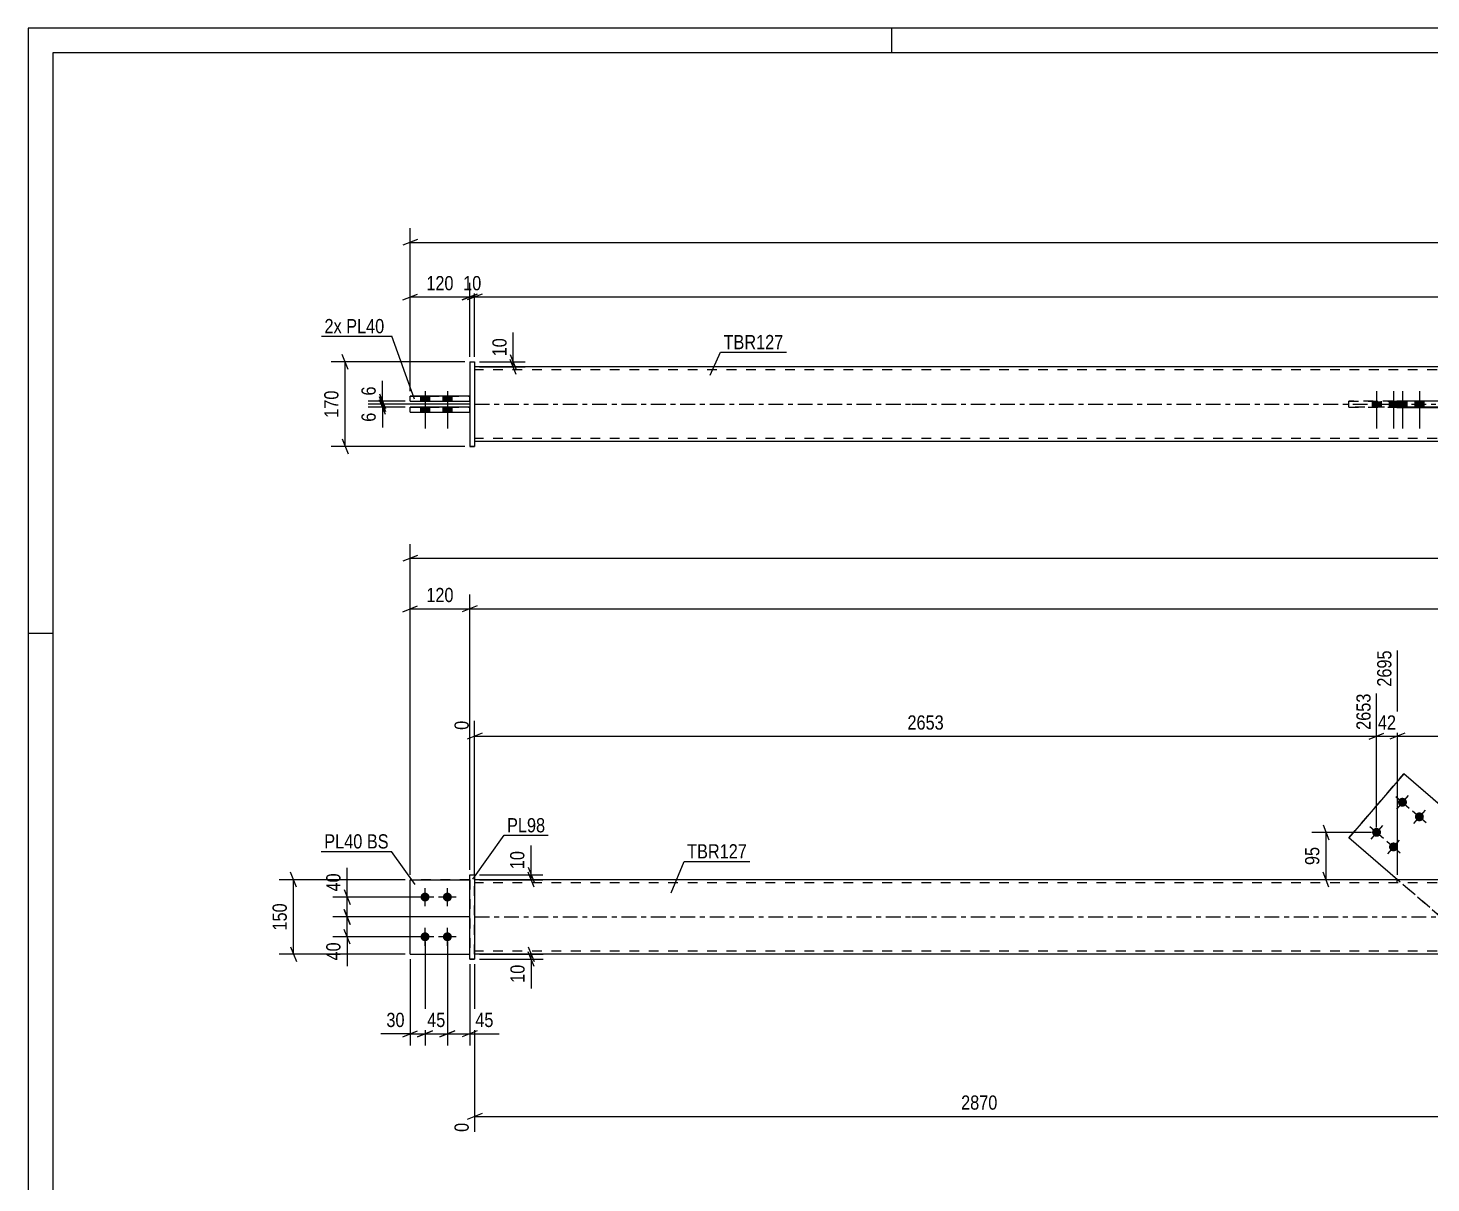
# Model space of a CAD drawing. Header units: millimetres. Extents: x 0 to 594, y 0 to 420.
# Drawn here: x 0 to 282.6, y 187.3 to 420 of the extents above; entities that cross this region are included whole.
import ezdxf

# ---------------------------------------------------------------- set-up
doc = ezdxf.new("R2010")
doc.units = ezdxf.units.MM
doc.linetypes.add('DXK_LINE_DOT2', pattern=[3.9198, 1.9599, -1.9599])
doc.linetypes.add('DXK_LINE_DOT3', pattern=[5.9187, 2.979, -0.9799, 0.9799, -0.9799])
doc.styles.add('Arial Narrow', font='ARIALN.TTF', dxfattribs={"height": 0.2})

# ---------------------------------------------------------------- blocks, each defined once
blk = doc.blocks.new('Unknown-580871547-1129')
at = {"color": 5, "linetype": 'Continuous'}
for p, q in [((594, 420), (0, 420)), ((0, 420), (0, 0)), ((174, 415), (174, 420)), ((589, 415), (5, 415)), ((5, 415), (5, 5)), ((5, 298), (0, 298))]:
    blk.add_line(p, q, dxfattribs=at)
blk = doc.blocks.new('Bolt-580871547-1681 - 1671')
at = {"linetype": 'Continuous'}
for points in [[(79.97, 244.02), (79.79, 244.04), (79.61, 244.1), (79.44, 244.19), (79.31, 244.32), (79.19, 244.47), (79.12, 244.64), (79.08, 244.82), (79.08, 245.01), (79.12, 245.2), (79.19, 245.37), (79.31, 245.52), (79.44, 245.65), (79.61, 245.74), (79.79, 245.8), (79.97, 245.82), (80.16, 245.8), (80.34, 245.74), (80.5, 245.65), (80.64, 245.52), (80.75, 245.37), (80.83, 245.2), (80.87, 245.01), (80.87, 244.82), (80.83, 244.64), (80.75, 244.47), (80.64, 244.32), (80.5, 244.19), (80.34, 244.1), (80.16, 244.04)], [(84.47, 244.02), (84.29, 244.04), (84.11, 244.1), (83.94, 244.19), (83.81, 244.32), (83.69, 244.47), (83.62, 244.64), (83.58, 244.82), (83.58, 245.01), (83.62, 245.2), (83.69, 245.37), (83.81, 245.52), (83.94, 245.65), (84.11, 245.74), (84.29, 245.8), (84.47, 245.82), (84.66, 245.8), (84.84, 245.74), (85, 245.65), (85.14, 245.52), (85.25, 245.37), (85.33, 245.2), (85.37, 245.01), (85.37, 244.82), (85.33, 244.64), (85.25, 244.47), (85.14, 244.32), (85, 244.19), (84.84, 244.1), (84.66, 244.04)], [(79.97, 236.02), (79.79, 236.04), (79.61, 236.1), (79.44, 236.19), (79.31, 236.32), (79.19, 236.47), (79.12, 236.64), (79.08, 236.82), (79.08, 237.01), (79.12, 237.2), (79.19, 237.37), (79.31, 237.52), (79.44, 237.65), (79.61, 237.74), (79.79, 237.8), (79.97, 237.82), (80.16, 237.8), (80.34, 237.74), (80.5, 237.65), (80.64, 237.52), (80.75, 237.37), (80.83, 237.2), (80.87, 237.01), (80.87, 236.82), (80.83, 236.64), (80.75, 236.47), (80.64, 236.32), (80.5, 236.19), (80.34, 236.1), (80.16, 236.04)], [(84.47, 236.02), (84.29, 236.04), (84.11, 236.1), (83.94, 236.19), (83.81, 236.32), (83.69, 236.47), (83.62, 236.64), (83.58, 236.82), (83.58, 237.01), (83.62, 237.2), (83.69, 237.37), (83.81, 237.52), (83.94, 237.65), (84.11, 237.74), (84.29, 237.8), (84.47, 237.82), (84.66, 237.8), (84.84, 237.74), (85, 237.65), (85.14, 237.52), (85.25, 237.37), (85.33, 237.2), (85.37, 237.01), (85.37, 236.82), (85.33, 236.64), (85.25, 236.47), (85.14, 236.32), (85, 236.19), (84.84, 236.1), (84.66, 236.04)]]:
    blk.add_hatch(color=1, dxfattribs=at).paths.add_polyline_path(points)
at = {"color": 1, "linetype": 'Continuous'}
for p, q in [((79.97, 243.12), (79.97, 246.72)), ((84.47, 243.12), (84.47, 246.72)), ((81.77, 244.92), (78.17, 244.92)), ((86.27, 244.92), (82.67, 244.92)), ((79.97, 235.12), (79.97, 238.72)), ((84.47, 235.12), (84.47, 238.72)), ((81.77, 236.92), (78.17, 236.92)), ((86.27, 236.92), (82.67, 236.92))]:
    blk.add_line(p, q, dxfattribs=at)
blk = doc.blocks.new('Part-580871547-1687 - 1671')
at = {"color": 2, "linetype": 'Continuous'}
for p, q in [((277.16, 269.72), (266.07, 256.84)), ((277.16, 269.72), (277.16, 269.72)), ((301.91, 248.42), (277.16, 269.72)), ((275.85, 248.42), (266.07, 256.84)), ((266.07, 256.84), (266.07, 256.84)), ((318.03, 212.11), (293.28, 233.42)), ((329.12, 225), (319.34, 233.42)), ((318.03, 212.11), (329.12, 225)), ((329.12, 225), (329.12, 225)), ((318.03, 212.11), (318.03, 212.11))]:
    blk.add_line(p, q, dxfattribs=at)
at = {"color": 7, "linetype": 'DXK_LINE_DOT2'}
for p, q in [((266.07, 256.84), (277.16, 269.72)), ((329.12, 225), (277.16, 269.72)), ((318.03, 212.11), (266.07, 256.84)), ((293.28, 233.42), (275.85, 248.42)), ((319.34, 233.42), (301.91, 248.42)), ((329.12, 225), (318.03, 212.11))]:
    blk.add_line(p, q, dxfattribs=at)
blk = doc.blocks.new('Bolt-580871547-1680 - 1671')
at = {"linetype": 'Continuous'}
for points in [[(277.47, 264.71), (277.6, 264.57), (277.69, 264.41), (277.76, 264.23), (277.78, 264.05), (277.77, 263.86), (277.71, 263.68), (277.62, 263.51), (277.5, 263.37), (277.35, 263.26), (277.18, 263.18), (276.99, 263.13), (276.81, 263.13), (276.62, 263.16), (276.45, 263.24), (276.29, 263.34), (276.16, 263.48), (276.07, 263.64), (276, 263.82), (275.98, 264.01), (276, 264.19), (276.05, 264.37), (276.14, 264.54), (276.26, 264.68), (276.41, 264.8), (276.58, 264.88), (276.77, 264.92), (276.95, 264.92), (277.14, 264.89), (277.31, 264.82)], [(280.88, 261.77), (281.01, 261.64), (281.11, 261.48), (281.17, 261.3), (281.19, 261.11), (281.18, 260.92), (281.12, 260.74), (281.03, 260.58), (280.91, 260.44), (280.76, 260.32), (280.59, 260.24), (280.41, 260.2), (280.22, 260.19), (280.03, 260.23), (279.86, 260.3), (279.7, 260.41), (279.58, 260.55), (279.48, 260.71), (279.42, 260.88), (279.39, 261.07), (279.41, 261.26), (279.46, 261.44), (279.55, 261.6), (279.67, 261.75), (279.82, 261.86), (279.99, 261.94), (280.18, 261.98), (280.37, 261.99), (280.55, 261.95), (280.72, 261.88)], [(272.25, 258.65), (272.38, 258.51), (272.48, 258.35), (272.54, 258.17), (272.56, 257.98), (272.55, 257.8), (272.49, 257.62), (272.4, 257.45), (272.28, 257.31), (272.13, 257.19), (271.96, 257.11), (271.78, 257.07), (271.59, 257.07), (271.4, 257.1), (271.23, 257.17), (271.08, 257.28), (270.95, 257.42), (270.85, 257.58), (270.79, 257.76), (270.76, 257.94), (270.78, 258.13), (270.83, 258.31), (270.92, 258.48), (271.05, 258.62), (271.19, 258.73), (271.37, 258.81), (271.55, 258.86), (271.74, 258.86), (271.92, 258.82), (272.09, 258.75)], [(275.66, 255.71), (275.79, 255.57), (275.89, 255.41), (275.95, 255.23), (275.97, 255.05), (275.96, 254.86), (275.9, 254.68), (275.81, 254.51), (275.69, 254.37), (275.54, 254.26), (275.37, 254.18), (275.19, 254.13), (275, 254.13), (274.81, 254.17), (274.64, 254.24), (274.49, 254.35), (274.36, 254.48), (274.26, 254.64), (274.2, 254.82), (274.17, 255.01), (274.19, 255.19), (274.24, 255.38), (274.33, 255.54), (274.46, 255.68), (274.61, 255.8), (274.78, 255.88), (274.96, 255.92), (275.15, 255.92), (275.33, 255.89), (275.51, 255.82)]]:
    blk.add_hatch(color=1, dxfattribs=at).paths.add_polyline_path(points)
at = {"color": 1, "linetype": 'Continuous'}
for p, q in [((275.52, 265.2), (278.25, 262.85)), ((278.06, 265.39), (275.71, 262.66)), ((278.93, 262.27), (281.66, 259.92)), ((281.47, 262.46), (279.12, 259.73)), ((270.3, 259.14), (273.03, 256.79)), ((272.84, 259.33), (270.49, 256.6)), ((273.71, 256.2), (276.44, 253.85)), ((276.25, 256.39), (273.9, 253.66))]:
    blk.add_line(p, q, dxfattribs=at)
blk = doc.blocks.new('Part-580871547-1692 - 1671')
at = {"color": 2, "linetype": 'Continuous'}
for p, q in [((88.97, 249.42), (89.97, 249.42)), ((88.97, 232.42), (88.97, 249.42)), ((89.97, 249.42), (89.97, 249.42)), ((89.97, 249.42), (89.97, 232.42)), ((88.97, 232.42), (89.97, 232.42))]:
    blk.add_line(p, q, dxfattribs=at)
at = {"color": 7, "linetype": 'DXK_LINE_DOT2'}
for p, q in [((88.97, 249.42), (89.97, 249.42)), ((89.97, 232.42), (88.97, 232.42)), ((88.97, 232.42), (88.97, 232.42)), ((89.97, 232.42), (89.97, 232.42))]:
    blk.add_line(p, q, dxfattribs=at)
blk = doc.blocks.new('Part-580871547-1697 - 1671')
at = {"color": 7, "linetype": 'DXK_LINE_DOT2'}
for p, q in [((76.97, 233.42), (76.97, 248.42)), ((76.97, 248.42), (88.97, 248.42)), ((88.97, 248.42), (76.97, 248.42)), ((88.97, 248.42), (88.97, 233.42)), ((76.97, 233.42), (76.97, 233.42)), ((76.97, 233.42), (88.97, 233.42)), ((76.97, 233.42), (88.97, 233.42)), ((88.97, 233.42), (88.97, 233.42))]:
    blk.add_line(p, q, dxfattribs=at)
blk = doc.blocks.new('Part-580871547-1702 - 1671')
at = {"color": 2, "linetype": 'Continuous'}
for p, q in [((76.97, 233.42), (76.97, 248.42)), ((76.97, 248.42), (88.97, 248.42)), ((76.97, 233.42), (76.97, 233.42)), ((76.97, 233.42), (88.97, 233.42))]:
    blk.add_line(p, q, dxfattribs=at)
at = {"color": 7, "linetype": 'DXK_LINE_DOT2'}
for p, q in [((88.97, 248.42), (76.97, 248.42)), ((88.97, 248.42), (88.97, 233.42)), ((76.97, 233.42), (76.97, 233.42)), ((76.97, 233.42), (88.97, 233.42)), ((88.97, 233.42), (88.97, 233.42))]:
    blk.add_line(p, q, dxfattribs=at)
blk = doc.blocks.new('Part-580871547-1718 - 1671')
at = {"color": 2, "linetype": 'Continuous'}
for p, q in [((177.97, 248.42), (89.97, 248.42)), ((417.12, 248.42), (178.07, 248.42)), ((177.97, 233.42), (89.97, 233.42)), ((417.12, 233.42), (178.07, 233.42))]:
    blk.add_line(p, q, dxfattribs=at)
at = {"color": 7, "linetype": 'DXK_LINE_DOT2'}
for p, q in [((89.97, 233.42), (89.97, 248.42)), ((177.97, 247.82), (89.97, 247.82)), ((417.12, 247.82), (178.07, 247.82)), ((275.75, 248.42), (275.75, 247.82)), ((177.97, 234.02), (89.97, 234.02)), ((417.12, 234.02), (178.07, 234.02))]:
    blk.add_line(p, q, dxfattribs=at)
at = {"color": 7, "linetype": 'DXK_LINE_DOT3'}
for p, q in [((89.97, 240.92), (177.97, 240.92)), ((178.07, 240.92), (417.12, 240.92))]:
    blk.add_line(p, q, dxfattribs=at)
blk = doc.blocks.new('Part-580871547-1455 - 1366')
at = {"color": 2, "linetype": 'Continuous'}
for p, q in [((177.97, 351.73), (89.97, 351.73)), ((417.12, 351.73), (178.07, 351.73)), ((275.75, 344.93), (275.75, 344.83)), ((275.75, 344.93), (302.71, 344.93)), ((275.75, 344.93), (275.75, 344.93)), ((275.75, 343.53), (275.75, 343.63)), ((275.75, 343.53), (302.71, 343.53)), ((177.97, 336.73), (89.97, 336.73)), ((417.12, 336.73), (178.07, 336.73))]:
    blk.add_line(p, q, dxfattribs=at)
at = {"color": 7, "linetype": 'DXK_LINE_DOT2'}
for p, q in [((89.97, 351.73), (89.97, 336.73)), ((177.97, 351.13), (89.97, 351.13)), ((417.12, 351.13), (178.07, 351.13)), ((275.75, 344.93), (302.71, 344.93)), ((275.75, 343.63), (275.75, 344.83)), ((275.75, 343.53), (302.71, 343.53)), ((177.97, 337.33), (89.97, 337.33)), ((417.12, 337.33), (178.07, 337.33))]:
    blk.add_line(p, q, dxfattribs=at)
at = {"color": 7, "linetype": 'DXK_LINE_DOT3'}
for p, q in [((89.97, 344.23), (177.97, 344.23)), ((178.07, 344.23), (417.12, 344.23))]:
    blk.add_line(p, q, dxfattribs=at)
blk = doc.blocks.new('Part-580871547-1417 - 1366')
at = {"color": 2, "linetype": 'Continuous'}
for p, q in [((76.97, 342.63), (76.97, 343.63)), ((88.97, 343.63), (76.97, 343.63)), ((76.97, 342.63), (76.97, 342.63)), ((76.97, 342.63), (88.97, 342.63))]:
    blk.add_line(p, q, dxfattribs=at)
at = {"color": 7, "linetype": 'DXK_LINE_DOT2'}
for p, q in [((76.97, 343.63), (88.97, 343.63)), ((76.97, 342.63), (88.97, 342.63)), ((88.97, 342.63), (88.97, 343.63))]:
    blk.add_line(p, q, dxfattribs=at)
blk = doc.blocks.new('Bolt-580871547-1370 - 1366')
at = {"linetype": 'Continuous'}
for points in [[(79.07, 344.83), (80.87, 344.83), (80.87, 345.83), (79.07, 345.83)], [(79.07, 344.83), (80.87, 344.83), (80.87, 345.83), (79.07, 345.83)], [(83.57, 344.83), (85.37, 344.83), (85.37, 345.83), (83.57, 345.83)], [(83.57, 344.83), (85.37, 344.83), (85.37, 345.83), (83.57, 345.83)], [(79.07, 342.63), (80.87, 342.63), (80.87, 343.63), (79.07, 343.63)], [(79.07, 342.63), (80.87, 342.63), (80.87, 343.63), (79.07, 343.63)], [(83.57, 342.63), (85.37, 342.63), (85.37, 343.63), (83.57, 343.63)], [(83.57, 342.63), (85.37, 342.63), (85.37, 343.63), (83.57, 343.63)]]:
    blk.add_hatch(color=1, dxfattribs=at).paths.add_polyline_path(points)
at = {"color": 1, "linetype": 'Continuous'}
for p, q in [((79.07, 345.83), (79.07, 344.83)), ((79.07, 345.83), (79.07, 344.83)), ((79.97, 346.83), (79.97, 339.33)), ((79.97, 346.83), (79.97, 339.33)), ((80.87, 345.83), (80.87, 344.83)), ((80.87, 345.83), (80.87, 344.83)), ((83.57, 345.83), (83.57, 344.83)), ((83.57, 345.83), (83.57, 344.83)), ((84.47, 346.83), (84.47, 339.33)), ((84.47, 346.83), (84.47, 339.33)), ((85.37, 345.83), (85.37, 344.83)), ((85.37, 345.83), (85.37, 344.83)), ((79.07, 343.63), (79.07, 342.63)), ((79.07, 343.63), (79.07, 342.63)), ((80.87, 343.63), (80.87, 342.63)), ((80.87, 343.63), (80.87, 342.63)), ((83.57, 343.63), (83.57, 342.63)), ((83.57, 343.63), (83.57, 342.63)), ((85.37, 343.63), (85.37, 342.63)), ((85.37, 343.63), (85.37, 342.63))]:
    blk.add_line(p, q, dxfattribs=at)
blk = doc.blocks.new('Part-580871547-1412 - 1366')
at = {"color": 2, "linetype": 'Continuous'}
for p, q in [((76.97, 344.83), (76.97, 345.83)), ((88.97, 345.83), (76.97, 345.83)), ((76.97, 344.83), (76.97, 344.83)), ((76.97, 344.83), (88.97, 344.83))]:
    blk.add_line(p, q, dxfattribs=at)
at = {"color": 7, "linetype": 'DXK_LINE_DOT2'}
for p, q in [((76.97, 345.83), (88.97, 345.83)), ((76.97, 344.83), (88.97, 344.83)), ((88.97, 344.83), (88.97, 345.83))]:
    blk.add_line(p, q, dxfattribs=at)
blk = doc.blocks.new('Part-580871547-1396 - 1366')
at = {"color": 2, "linetype": 'Continuous'}
for p, q in [((266.07, 343.63), (266.07, 344.83)), ((277.16, 343.63), (277.16, 344.83)), ((302.71, 344.83), (277.16, 344.83)), ((302.71, 343.63), (277.16, 343.63))]:
    blk.add_line(p, q, dxfattribs=at)
at = {"color": 7, "linetype": 'DXK_LINE_DOT2'}
for p, q in [((318.03, 344.83), (266.07, 344.83)), ((266.07, 344.83), (277.16, 344.83)), ((329.12, 344.83), (302.71, 344.83)), ((318.03, 343.63), (318.03, 344.83)), ((329.12, 344.83), (318.03, 344.83)), ((329.12, 343.63), (329.12, 344.83)), ((266.07, 343.63), (318.03, 343.63)), ((277.16, 343.63), (266.07, 343.63)), ((329.12, 343.63), (302.71, 343.63)), ((318.03, 343.63), (329.12, 343.63))]:
    blk.add_line(p, q, dxfattribs=at)
blk = doc.blocks.new('Part-580871547-1397 - 1366')
at = {"color": 2, "linetype": 'Continuous'}
for p, q in [((88.97, 352.73), (89.97, 352.73)), ((88.97, 352.73), (88.97, 335.73)), ((89.97, 352.73), (89.97, 352.73)), ((89.97, 352.73), (89.97, 335.73)), ((89.97, 335.73), (88.97, 335.73)), ((88.97, 335.73), (88.97, 335.73))]:
    blk.add_line(p, q, dxfattribs=at)
at = {"color": 7, "linetype": 'DXK_LINE_DOT2'}
for p, q in [((88.97, 352.73), (89.97, 352.73)), ((88.97, 335.73), (89.97, 335.73)), ((88.97, 335.73), (88.97, 335.73))]:
    blk.add_line(p, q, dxfattribs=at)
blk = doc.blocks.new('Bolt-580871547-1435 - 1366')
at = {"linetype": 'Continuous'}
for points in [[(272.56, 344.83), (270.76, 344.83), (270.76, 343.63), (272.56, 343.63)], [(275.97, 344.83), (274.17, 344.83), (274.17, 343.63), (275.97, 343.63)], [(277.78, 344.83), (275.98, 344.83), (275.98, 343.63), (277.78, 343.63)], [(281.19, 344.83), (279.39, 344.83), (279.39, 343.63), (281.19, 343.63)]]:
    blk.add_hatch(color=1, dxfattribs=at).paths.add_polyline_path(points)
at = {"color": 1, "linetype": 'Continuous'}
for p, q in [((270.76, 344.83), (270.76, 343.63)), ((271.66, 346.83), (271.66, 339.33)), ((272.56, 344.83), (272.56, 343.63)), ((274.17, 344.83), (274.17, 343.63)), ((275.07, 346.83), (275.07, 339.33)), ((275.97, 344.83), (275.97, 343.63)), ((275.98, 344.83), (275.98, 343.63)), ((276.88, 346.83), (276.88, 339.33)), ((277.78, 344.83), (277.78, 343.63)), ((279.39, 344.83), (279.39, 343.63)), ((280.29, 346.83), (280.29, 339.33)), ((281.19, 344.83), (281.19, 343.63))]:
    blk.add_line(p, q, dxfattribs=at)
blk = doc.blocks.new('StraightDimension-580871547-1914 - 1671')
at = {"color": 7, "linetype": 'Continuous'}
for p, q in [((63.68, 246.42), (64.88, 243.42)), ((78.97, 244.92), (61.43, 244.92)), ((64.28, 240.92), (64.28, 244.92)), ((88.97, 240.92), (61.43, 240.92)), ((64.88, 239.42), (63.68, 242.42))]:
    blk.add_line(p, q, dxfattribs=at)
at = {"color": 0}
blk.add_wipeout([(63.53, 250.3), (59.33, 250.3), (59.33, 245.44), (63.53, 245.44)], dxfattribs=at)
at = {"color": 7, "linetype": 'Continuous'}
blk.add_line((64.28, 244.92), (64.28, 250.82), dxfattribs=at)
blk.add_line((64.28, 244.92), (64.28, 250.82), dxfattribs=at)
at = {"color": 3, "style": 'Arial Narrow'}
blk.add_text('40', height=2.863, rotation=90.0002, dxfattribs=at).set_placement((62.93, 246.04))
blk = doc.blocks.new('StraightDimension-580871547-2023 - 1671')
at = {"color": 7, "linetype": 'Continuous'}
for p, q in [((270.66, 257.96), (258.63, 257.96)), ((260.88, 259.46), (262.08, 256.46)), ((261.48, 248.44), (261.48, 257.96)), ((262.08, 246.94), (260.88, 249.94)), ((195.88, 248.44), (263.88, 248.44))]:
    blk.add_line(p, q, dxfattribs=at)
at = {"color": 0}
blk.add_wipeout([(260.73, 255.63), (256.53, 255.63), (256.53, 250.77), (260.73, 250.77)], dxfattribs=at)
at = {"color": 3, "style": 'Arial Narrow'}
blk.add_text('95', height=2.863, rotation=90.0002, dxfattribs=at).set_placement((260.13, 251.37))
blk = doc.blocks.new('StraightDimension-580871547-1883 - 1671')
at = {"color": 7, "linetype": 'Continuous'}
for p, q in [((100.78, 234.92), (101.98, 231.92)), ((90.97, 233.42), (103.78, 233.42)), ((90.97, 232.42), (103.78, 232.42)), ((101.98, 230.92), (100.78, 233.92)), ((101.38, 232.42), (101.38, 233.42))]:
    blk.add_line(p, q, dxfattribs=at)
at = {"color": 0}
blk.add_wipeout([(100.63, 231.89), (96.43, 231.89), (96.43, 227.04), (100.63, 227.04)], dxfattribs=at)
at = {"color": 7, "linetype": 'Continuous'}
blk.add_line((101.38, 232.42), (101.38, 226.51), dxfattribs=at)
blk.add_line((101.38, 232.42), (101.38, 226.51), dxfattribs=at)
at = {"color": 3, "style": 'Arial Narrow'}
blk.add_text('10', height=2.863, rotation=90.0002, dxfattribs=at).set_placement((100.03, 227.64))
blk = doc.blocks.new('StraightDimension-580871547-1756 - 1671')
at = {"color": 7, "linetype": 'Continuous'}
for p, q in [((275.85, 249.42), (275.85, 294.62)), ((301.91, 249.42), (301.91, 285.92)), ((277.35, 277.91), (274.35, 276.71)), ((275.85, 277.31), (301.91, 277.31)), ((300.41, 276.71), (303.41, 277.91))]:
    blk.add_line(p, q, dxfattribs=at)
at = {"color": 0, "linetype": 'Continuous'}
blk.add_wipeout([(301.31, 286.52), (297.11, 286.52), (297.11, 278.01), (301.31, 278.01)], dxfattribs=at)
at = {"color": 0}
blk.add_wipeout([(292.23, 278.06), (292.23, 282.26), (285.54, 282.26), (285.54, 278.06)], dxfattribs=at)
at = {"color": 3, "linetype": 'Continuous', "style": 'Arial Narrow'}
blk.add_text('2956', height=2.863, rotation=90.0002, dxfattribs=at).set_placement((300.71, 278.61))
at = {"color": 3, "style": 'Arial Narrow'}
blk.add_text('261', height=2.863, dxfattribs=at).set_placement((286.14, 278.66))
blk = doc.blocks.new('StraightDimension-580871547-1901 - 1671')
at = {"color": 7, "linetype": 'Continuous'}
for p, q in [((88.97, 240.92), (61.43, 240.92)), ((63.68, 242.42), (64.88, 239.42)), ((64.28, 236.92), (64.28, 240.92)), ((64.88, 235.42), (63.68, 238.42)), ((78.97, 236.92), (61.43, 236.92))]:
    blk.add_line(p, q, dxfattribs=at)
at = {"color": 0}
blk.add_wipeout([(63.53, 236.39), (59.33, 236.39), (59.33, 231.54), (63.53, 231.54)], dxfattribs=at)
at = {"color": 7, "linetype": 'Continuous'}
blk.add_line((64.28, 236.92), (64.28, 231.01), dxfattribs=at)
blk.add_line((64.28, 236.92), (64.28, 231.01), dxfattribs=at)
at = {"color": 3, "style": 'Arial Narrow'}
blk.add_text('40', height=2.863, rotation=90.0002, dxfattribs=at).set_placement((62.93, 232.14))
blk = doc.blocks.new('StraightDimension-580871547-1778 - 1671')
at = {"color": 7, "linetype": 'Continuous'}
for p, q in [((275.85, 249.42), (275.85, 294.62)), ((271.66, 258.96), (271.66, 285.92)), ((270.16, 276.71), (273.16, 277.91)), ((271.66, 277.31), (275.85, 277.31)), ((277.35, 277.91), (274.35, 276.71))]:
    blk.add_line(p, q, dxfattribs=at)
at = {"color": 0, "linetype": 'Continuous'}
blk.add_wipeout([(275.25, 295.22), (271.05, 295.22), (271.05, 286.71), (275.25, 286.71)], dxfattribs=at)
at = {"color": 0}
blk.add_wipeout([(276.19, 278.06), (276.19, 282.26), (271.33, 282.26), (271.33, 278.06)], dxfattribs=at)
at = {"color": 3, "linetype": 'Continuous', "style": 'Arial Narrow'}
blk.add_text('2695', height=2.863, rotation=90.0002, dxfattribs=at).set_placement((274.65, 287.31))
at = {"color": 3, "style": 'Arial Narrow'}
blk.add_text('42', height=2.863, dxfattribs=at).set_placement((271.93, 278.66))
blk = doc.blocks.new('StraightDimension-580871547-2045 - 1671')
at = {"color": 7, "linetype": 'Continuous'}
for p, q in [((88.97, 250.42), (88.97, 305.85)), ((90.47, 303.6), (87.47, 302.4)), ((88.97, 303), (505.22, 303))]:
    blk.add_line(p, q, dxfattribs=at)
blk = doc.blocks.new('StraightDimension-580871547-1870 - 1671')
at = {"color": 7, "linetype": 'Continuous'}
for p, q in [((293.28, 232.42), (293.28, 192.13)), ((89.97, 231.42), (89.97, 197.61)), ((91.47, 201.34), (88.47, 200.14)), ((89.97, 200.74), (293.28, 200.74)), ((291.78, 200.14), (294.78, 201.34))]:
    blk.add_line(p, q, dxfattribs=at)
at = {"color": 0}
blk.add_wipeout([(195.88, 201.49), (195.88, 205.69), (187.37, 205.69), (187.37, 201.49)], dxfattribs=at)
at = {"color": 0, "linetype": 'Continuous'}
for points in [[(89.37, 200.04), (85.17, 200.04), (85.17, 197.01), (89.37, 197.01)], [(292.68, 200.04), (288.48, 200.04), (288.48, 191.53), (292.68, 191.53)]]:
    blk.add_wipeout(points, dxfattribs=at)
at = {"color": 3, "style": 'Arial Narrow'}
blk.add_text('2870', height=2.863, dxfattribs=at).set_placement((187.97, 202.09))
at = {"color": 3, "linetype": 'Continuous', "style": 'Arial Narrow'}
for s, height, p in [('0', 2.86, (88.77, 197.61)), ('2870', 2.863, (292.08, 192.13))]:
    blk.add_text(s, height=height, rotation=90.0002, dxfattribs=at).set_placement(p)
blk = doc.blocks.new('StraightDimension-580871547-1728 - 1671')
at = {"color": 7, "linetype": 'Continuous'}
for p, q in [((78.47, 313.77), (75.47, 312.57)), ((76.97, 249.42), (76.97, 316.02)), ((76.97, 313.17), (518.22, 313.17))]:
    blk.add_line(p, q, dxfattribs=at)
blk = doc.blocks.new('StraightDimension-580871547-1794 - 1671')
at = {"color": 7, "linetype": 'Continuous'}
for p, q in [((271.66, 258.96), (271.66, 285.92)), ((89.97, 249.42), (89.97, 280.44)), ((91.47, 277.91), (88.47, 276.71)), ((89.97, 277.31), (271.66, 277.31)), ((270.16, 276.71), (273.16, 277.91))]:
    blk.add_line(p, q, dxfattribs=at)
at = {"color": 0, "linetype": 'Continuous'}
for points in [[(271.06, 286.52), (266.86, 286.52), (266.86, 278.01), (271.06, 278.01)], [(89.37, 281.04), (85.17, 281.04), (85.17, 278.01), (89.37, 278.01)]]:
    blk.add_wipeout(points, dxfattribs=at)
at = {"color": 0}
blk.add_wipeout([(185.07, 278.06), (185.07, 282.26), (176.56, 282.26), (176.56, 278.06)], dxfattribs=at)
at = {"color": 3, "linetype": 'Continuous', "style": 'Arial Narrow'}
for s, height, p in [('2653', 2.863, (270.46, 278.61)), ('0', 2.86, (88.77, 278.61))]:
    blk.add_text(s, height=height, rotation=90.0002, dxfattribs=at).set_placement(p)
at = {"color": 3, "style": 'Arial Narrow'}
blk.add_text('2653', height=2.863, dxfattribs=at).set_placement((177.16, 278.66))
blk = doc.blocks.new('StraightDimension-580871547-1805 - 1671')
at = {"color": 7, "linetype": 'Continuous'}
for p, q in [((79.97, 235.92), (79.97, 214.99)), ((76.97, 232.42), (76.97, 214.99)), ((75.47, 216.79), (78.47, 217.99)), ((81.47, 217.99), (78.47, 216.79)), ((76.97, 217.39), (79.97, 217.39))]:
    blk.add_line(p, q, dxfattribs=at)
at = {"color": 0}
blk.add_wipeout([(76.45, 218.14), (76.45, 222.34), (71.59, 222.34), (71.59, 218.14)], dxfattribs=at)
at = {"color": 7, "linetype": 'Continuous'}
blk.add_line((76.97, 217.39), (71.07, 217.39), dxfattribs=at)
blk.add_line((76.97, 217.39), (71.07, 217.39), dxfattribs=at)
at = {"color": 3, "style": 'Arial Narrow'}
blk.add_text('30', height=2.863, dxfattribs=at).set_placement((72.19, 218.74))
blk = doc.blocks.new('StraightDimension-580871547-1815 - 1671')
at = {"color": 7, "linetype": 'Continuous'}
for p, q in [((79.97, 235.92), (79.97, 214.99)), ((84.47, 235.92), (84.47, 214.99)), ((78.47, 216.79), (81.47, 217.99)), ((85.97, 217.99), (82.97, 216.79)), ((79.97, 217.39), (84.47, 217.39))]:
    blk.add_line(p, q, dxfattribs=at)
at = {"color": 0}
blk.add_wipeout([(84.65, 218.14), (84.65, 222.34), (79.8, 222.34), (79.8, 218.14)], dxfattribs=at)
at = {"color": 3, "style": 'Arial Narrow'}
blk.add_text('45', height=2.863, dxfattribs=at).set_placement((80.4, 218.74))
blk = doc.blocks.new('StraightDimension-580871547-1822 - 1671')
at = {"color": 7, "linetype": 'Continuous'}
for p, q in [((84.47, 235.92), (84.47, 214.99)), ((88.97, 231.42), (88.97, 214.99)), ((82.97, 216.79), (85.97, 217.99)), ((90.47, 217.99), (87.47, 216.79)), ((84.47, 217.39), (88.97, 217.39))]:
    blk.add_line(p, q, dxfattribs=at)
at = {"color": 0}
blk.add_wipeout([(94.36, 218.14), (94.36, 222.34), (89.5, 222.34), (89.5, 218.14)], dxfattribs=at)
at = {"color": 7, "linetype": 'Continuous'}
blk.add_line((88.97, 217.39), (94.88, 217.39), dxfattribs=at)
blk.add_line((88.97, 217.39), (94.88, 217.39), dxfattribs=at)
at = {"color": 3, "style": 'Arial Narrow'}
blk.add_text('45', height=2.863, dxfattribs=at).set_placement((90.1, 218.74))
blk = doc.blocks.new('StraightDimension-580871547-1892 - 1671')
at = {"color": 7, "linetype": 'Continuous'}
for p, q in [((90.97, 249.42), (103.73, 249.42)), ((100.73, 250.92), (101.93, 247.92)), ((101.93, 246.92), (100.73, 249.92)), ((101.33, 248.42), (101.33, 249.42)), ((90.97, 248.42), (103.73, 248.42))]:
    blk.add_line(p, q, dxfattribs=at)
at = {"color": 0}
blk.add_wipeout([(100.58, 254.8), (96.38, 254.8), (96.38, 249.94), (100.58, 249.94)], dxfattribs=at)
at = {"color": 7, "linetype": 'Continuous'}
blk.add_line((101.33, 249.42), (101.33, 255.32), dxfattribs=at)
blk.add_line((101.33, 249.42), (101.33, 255.32), dxfattribs=at)
at = {"color": 3, "style": 'Arial Narrow'}
blk.add_text('10', height=2.863, rotation=90.0002, dxfattribs=at).set_placement((99.98, 250.54))
blk = doc.blocks.new('StraightDimension-580871547-2035 - 1671')
at = {"color": 7, "linetype": 'Continuous'}
for p, q in [((76.97, 249.42), (76.97, 305.85)), ((88.97, 250.42), (88.97, 305.85)), ((75.47, 302.4), (78.47, 303.6)), ((76.97, 303), (88.97, 303)), ((90.47, 303.6), (87.47, 302.4))]:
    blk.add_line(p, q, dxfattribs=at)
at = {"color": 0}
blk.add_wipeout([(86.32, 303.75), (86.32, 307.95), (79.63, 307.95), (79.63, 303.75)], dxfattribs=at)
at = {"color": 3, "style": 'Arial Narrow'}
blk.add_text('120', height=2.863, dxfattribs=at).set_placement((80.23, 304.35))
blk = doc.blocks.new('StraightDimension-580871547-1971 - 1671')
at = {"color": 7, "linetype": 'Continuous'}
for p, q in [((54.07, 246.92), (52.87, 249.92)), ((75.97, 248.42), (50.62, 248.42)), ((53.47, 233.42), (53.47, 248.42)), ((52.87, 234.92), (54.07, 231.92)), ((75.97, 233.42), (50.62, 233.42))]:
    blk.add_line(p, q, dxfattribs=at)
at = {"color": 0}
blk.add_wipeout([(52.72, 244.26), (48.52, 244.26), (48.52, 237.58), (52.72, 237.58)], dxfattribs=at)
at = {"color": 3, "style": 'Arial Narrow'}
blk.add_text('150', height=2.863, rotation=90.0002, dxfattribs=at).set_placement((52.12, 238.18))
blk = doc.blocks.new('StraightDimension-580871547-1574 - 1366')
at = {"color": 7, "linetype": 'Continuous'}
for p, q in [((89.97, 353.73), (89.97, 368.67)), ((91.47, 366.42), (88.47, 365.22)), ((89.97, 365.82), (505.22, 365.82))]:
    blk.add_line(p, q, dxfattribs=at)
blk = doc.blocks.new('StraightDimension-580871547-1523 - 1366')
at = {"color": 7, "linetype": 'Continuous'}
for p, q in [((64.48, 351.23), (63.28, 354.23)), ((87.97, 352.73), (61.03, 352.73)), ((63.88, 335.73), (63.88, 352.73)), ((63.28, 337.23), (64.48, 334.23)), ((87.97, 335.73), (61.03, 335.73))]:
    blk.add_line(p, q, dxfattribs=at)
at = {"color": 0}
blk.add_wipeout([(63.13, 347.57), (58.93, 347.57), (58.93, 340.89), (63.13, 340.89)], dxfattribs=at)
at = {"color": 3, "style": 'Arial Narrow'}
blk.add_text('170', height=2.863, rotation=90.0002, dxfattribs=at).set_placement((62.53, 341.49))
blk = doc.blocks.new('StraightDimension-580871547-1469 - 1366')
at = {"color": 7, "linetype": 'Continuous'}
for p, q in [((97.15, 354.23), (98.35, 351.23)), ((90.97, 352.73), (100.15, 352.73)), ((90.97, 351.73), (100.15, 351.73)), ((98.35, 350.23), (97.15, 353.23)), ((97.75, 351.73), (97.75, 352.73))]:
    blk.add_line(p, q, dxfattribs=at)
at = {"color": 0}
blk.add_wipeout([(97, 358.11), (92.8, 358.11), (92.8, 353.26), (97, 353.26)], dxfattribs=at)
at = {"color": 7, "linetype": 'Continuous'}
blk.add_line((97.75, 352.73), (97.75, 358.64), dxfattribs=at)
blk.add_line((97.75, 352.73), (97.75, 358.64), dxfattribs=at)
at = {"color": 3, "style": 'Arial Narrow'}
blk.add_text('10', height=2.863, rotation=90.0002, dxfattribs=at).set_placement((96.4, 353.86))
blk = doc.blocks.new('StraightDimension-580871547-1487 - 1366')
at = {"color": 7, "linetype": 'Continuous'}
for p, q in [((75.97, 344.83), (68.53, 344.83)), ((70.78, 346.33), (71.98, 343.33)), ((71.98, 342.73), (70.78, 345.73)), ((71.38, 344.23), (71.38, 344.83)), ((88.97, 344.23), (68.53, 344.23))]:
    blk.add_line(p, q, dxfattribs=at)
at = {"color": 0}
blk.add_wipeout([(70.63, 348.38), (66.43, 348.38), (66.43, 345.36), (70.63, 345.36)], dxfattribs=at)
at = {"color": 7, "linetype": 'Continuous'}
blk.add_line((71.38, 344.83), (71.38, 348.91), dxfattribs=at)
blk.add_line((71.38, 344.83), (71.38, 348.91), dxfattribs=at)
at = {"color": 3, "style": 'Arial Narrow'}
blk.add_text('6', height=2.86, rotation=90.0002, dxfattribs=at).set_placement((70.03, 345.96))
blk = doc.blocks.new('StraightDimension-580871547-1506 - 1366')
at = {"color": 7, "linetype": 'Continuous'}
for p, q in [((70.78, 345.73), (71.98, 342.73)), ((71.98, 342.13), (70.78, 345.13)), ((88.97, 344.23), (68.53, 344.23)), ((75.97, 343.63), (68.53, 343.63)), ((71.38, 343.63), (71.38, 344.23))]:
    blk.add_line(p, q, dxfattribs=at)
at = {"color": 0}
blk.add_wipeout([(70.63, 343.11), (66.43, 343.11), (66.43, 340.08), (70.63, 340.08)], dxfattribs=at)
at = {"color": 7, "linetype": 'Continuous'}
blk.add_line((71.38, 343.63), (71.38, 339.55), dxfattribs=at)
blk.add_line((71.38, 343.63), (71.38, 339.55), dxfattribs=at)
at = {"color": 3, "style": 'Arial Narrow'}
blk.add_text('6', height=2.86, rotation=90.0002, dxfattribs=at).set_placement((70.03, 340.68))
blk = doc.blocks.new('StraightDimension-580871547-1543 - 1366')
at = {"color": 7, "linetype": 'Continuous'}
for p, q in [((76.97, 346.83), (76.97, 379.68)), ((78.47, 377.43), (75.47, 376.23)), ((76.97, 376.83), (518.22, 376.83))]:
    blk.add_line(p, q, dxfattribs=at)
blk = doc.blocks.new('StraightDimension-580871547-1554 - 1366')
at = {"color": 7, "linetype": 'Continuous'}
for p, q in [((88.97, 353.73), (88.97, 368.67)), ((89.97, 353.73), (89.97, 368.67)), ((87.47, 365.22), (90.47, 366.42)), ((91.47, 366.42), (88.47, 365.22)), ((88.97, 365.82), (89.97, 365.82))]:
    blk.add_line(p, q, dxfattribs=at)
at = {"color": 0}
blk.add_wipeout([(91.9, 366.57), (91.9, 370.77), (87.05, 370.77), (87.05, 366.57)], dxfattribs=at)
at = {"color": 3, "style": 'Arial Narrow'}
blk.add_text('10', height=2.863, dxfattribs=at).set_placement((87.65, 367.17))
blk = doc.blocks.new('StraightDimension-580871547-1564 - 1366')
at = {"color": 7, "linetype": 'Continuous'}
for p, q in [((76.97, 346.83), (76.97, 368.67)), ((88.97, 353.73), (88.97, 368.67)), ((75.47, 365.22), (78.47, 366.42)), ((76.97, 365.82), (88.97, 365.82)), ((90.47, 366.42), (87.47, 365.22))]:
    blk.add_line(p, q, dxfattribs=at)
at = {"color": 0}
blk.add_wipeout([(86.32, 366.57), (86.32, 370.77), (79.63, 370.77), (79.63, 366.57)], dxfattribs=at)
at = {"color": 3, "style": 'Arial Narrow'}
blk.add_text('120', height=2.863, dxfattribs=at).set_placement((80.23, 367.17))
blk = doc.blocks.new('Mark-580871547-1688 - 1671')
at = {"color": 0}
blk.add_wipeout([(104.18, 257.96), (104.18, 260.96), (96.5, 260.96), (96.5, 257.96)], dxfattribs=at)
blk.add_wipeout([(104.18, 257.96), (104.18, 260.96), (96.5, 260.96), (96.5, 257.96)], dxfattribs=at)
at = {"color": 30, "linetype": 'Continuous'}
for p, q in [((89.61, 248.5), (95.9, 257.36)), ((95.9, 257.36), (104.78, 257.36))]:
    blk.add_line(p, q, dxfattribs=at)
at = {"color": 3, "style": 'Arial Narrow'}
blk.add_text('PL98', height=2.863, dxfattribs=at).set_placement((96.5, 257.96))
blk = doc.blocks.new('Mark-580871547-1714 - 1671')
at = {"color": 0}
blk.add_wipeout([(144.82, 252.71), (144.82, 255.71), (132.77, 255.71), (132.77, 252.71)], dxfattribs=at)
blk.add_wipeout([(144.82, 252.71), (144.82, 255.71), (132.77, 255.71), (132.77, 252.71)], dxfattribs=at)
at = {"color": 30, "linetype": 'Continuous'}
for p, q in [((129.56, 245.76), (132.17, 252.11)), ((132.17, 252.11), (145.42, 252.11))]:
    blk.add_line(p, q, dxfattribs=at)
at = {"color": 3, "style": 'Arial Narrow'}
blk.add_text('TBR127', height=2.863, dxfattribs=at).set_placement((132.77, 252.71))
blk = doc.blocks.new('MarkSet-580871547-2087 - 1671')
at = {"color": 0}
blk.add_wipeout([(67.35, 254.71), (67.35, 257.71), (59.68, 257.71), (59.68, 254.71)], dxfattribs=at)
blk.add_wipeout([(67.35, 254.71), (67.35, 257.71), (59.68, 257.71), (59.68, 254.71)], dxfattribs=at)
blk.add_wipeout([(72.63, 254.71), (72.63, 257.71), (68.25, 257.71), (68.25, 254.71)], dxfattribs=at)
blk.add_wipeout([(72.63, 254.71), (72.63, 257.71), (68.25, 257.71), (68.25, 254.71)], dxfattribs=at)
at = {"color": 30, "linetype": 'Continuous'}
for p in [(59.08, 254.11), (78.01, 247.48)]:
    blk.add_line(p, (73.23, 254.11), dxfattribs=at)
at = {"color": 3, "style": 'Arial Narrow'}
for s, p in [('PL40', (59.68, 254.71)), ('BS', (68.25, 254.71))]:
    blk.add_text(s, height=2.863, dxfattribs=at).set_placement(p)
blk = doc.blocks.new('Mark-580871547-1451 - 1366')
at = {"color": 0}
blk.add_wipeout([(152.17, 355.3), (152.17, 358.3), (140.11, 358.3), (140.11, 355.3)], dxfattribs=at)
blk.add_wipeout([(152.17, 355.3), (152.17, 358.3), (140.11, 358.3), (140.11, 355.3)], dxfattribs=at)
at = {"color": 30, "linetype": 'Continuous'}
for p, q in [((137.4, 350.04), (139.51, 354.7)), ((139.51, 354.7), (152.77, 354.7))]:
    blk.add_line(p, q, dxfattribs=at)
at = {"color": 3, "style": 'Arial Narrow'}
blk.add_text('TBR127', height=2.863, dxfattribs=at).set_placement((140.11, 355.3))
blk = doc.blocks.new('MarkSet-580871547-1662 - 1366')
at = {"color": 30, "linetype": 'Continuous'}
blk.add_line((77.82, 345.21), (73.27, 357.92), dxfattribs=at)
at = {"color": 0}
blk.add_wipeout([(63.19, 358.52), (63.19, 361.52), (59.72, 361.52), (59.72, 358.52)], dxfattribs=at)
blk.add_wipeout([(63.19, 358.52), (63.19, 361.52), (59.72, 361.52), (59.72, 358.52)], dxfattribs=at)
blk.add_wipeout([(71.77, 358.52), (71.77, 361.52), (64.09, 361.52), (64.09, 358.52)], dxfattribs=at)
blk.add_wipeout([(71.77, 358.52), (71.77, 361.52), (64.09, 361.52), (64.09, 358.52)], dxfattribs=at)
at = {"color": 30, "linetype": 'Continuous'}
blk.add_line((59.12, 357.92), (73.27, 357.92), dxfattribs=at)
at = {"color": 3, "style": 'Arial Narrow'}
for s, p in [('2x', (59.72, 358.52)), ('PL40', (64.09, 358.52))]:
    blk.add_text(s, height=2.863, dxfattribs=at).set_placement(p)

msp = doc.modelspace()

# ---------------------------------------------------------------- block references
for name in ['Unknown-580871547-1129', 'Part-580871547-1397 - 1366', 'Part-580871547-1455 - 1366', 'Part-580871547-1412 - 1366', 'Bolt-580871547-1370 - 1366', 'Part-580871547-1396 - 1366', 'Bolt-580871547-1435 - 1366', 'Part-580871547-1417 - 1366', 'Part-580871547-1687 - 1671', 'Bolt-580871547-1680 - 1671', 'Part-580871547-1692 - 1671', 'Part-580871547-1697 - 1671', 'Part-580871547-1702 - 1671', 'Bolt-580871547-1681 - 1671', 'Part-580871547-1718 - 1671']:
    msp.add_blockref(name, (0, 0))

# ---------------------------------------------------------------- next in the draw order: block references
for name in ['StraightDimension-580871547-1574 - 1366', 'StraightDimension-580871547-1756 - 1671', 'StraightDimension-580871547-2023 - 1671', 'StraightDimension-580871547-1914 - 1671', 'StraightDimension-580871547-1883 - 1671']:
    msp.add_blockref(name, (0, 0))

# ---------------------------------------------------------------- next in the draw order: block references
for name in ['StraightDimension-580871547-1469 - 1366', 'StraightDimension-580871547-1523 - 1366', 'StraightDimension-580871547-1778 - 1671', 'StraightDimension-580871547-1901 - 1671']:
    msp.add_blockref(name, (0, 0))

# ---------------------------------------------------------------- next in the draw order: block references
for name in ['StraightDimension-580871547-1487 - 1366', 'StraightDimension-580871547-2045 - 1671', 'StraightDimension-580871547-1805 - 1671', 'StraightDimension-580871547-1870 - 1671']:
    msp.add_blockref(name, (0, 0))

# ---------------------------------------------------------------- next in the draw order: block references
for name in ['StraightDimension-580871547-1506 - 1366', 'StraightDimension-580871547-1728 - 1671', 'StraightDimension-580871547-1815 - 1671']:
    msp.add_blockref(name, (0, 0))

# ---------------------------------------------------------------- next in the draw order: block references
for name in ['StraightDimension-580871547-1543 - 1366', 'StraightDimension-580871547-1794 - 1671', 'StraightDimension-580871547-1822 - 1671']:
    msp.add_blockref(name, (0, 0))

# ---------------------------------------------------------------- next in the draw order: block references
for name in ['StraightDimension-580871547-1554 - 1366', 'Mark-580871547-1451 - 1366', 'StraightDimension-580871547-1892 - 1671', 'Mark-580871547-1714 - 1671']:
    msp.add_blockref(name, (0, 0))

# ---------------------------------------------------------------- next in the draw order: block references
for name in ['StraightDimension-580871547-1564 - 1366', 'StraightDimension-580871547-2035 - 1671']:
    msp.add_blockref(name, (0, 0))

# ---------------------------------------------------------------- next in the draw order: block references
for name in ['MarkSet-580871547-1662 - 1366', 'Mark-580871547-1688 - 1671', 'StraightDimension-580871547-1971 - 1671']:
    msp.add_blockref(name, (0, 0))

# ---------------------------------------------------------------- next in the draw order: block references
msp.add_blockref('MarkSet-580871547-2087 - 1671', (0, 0))

doc.saveas('drawing.dxf')
